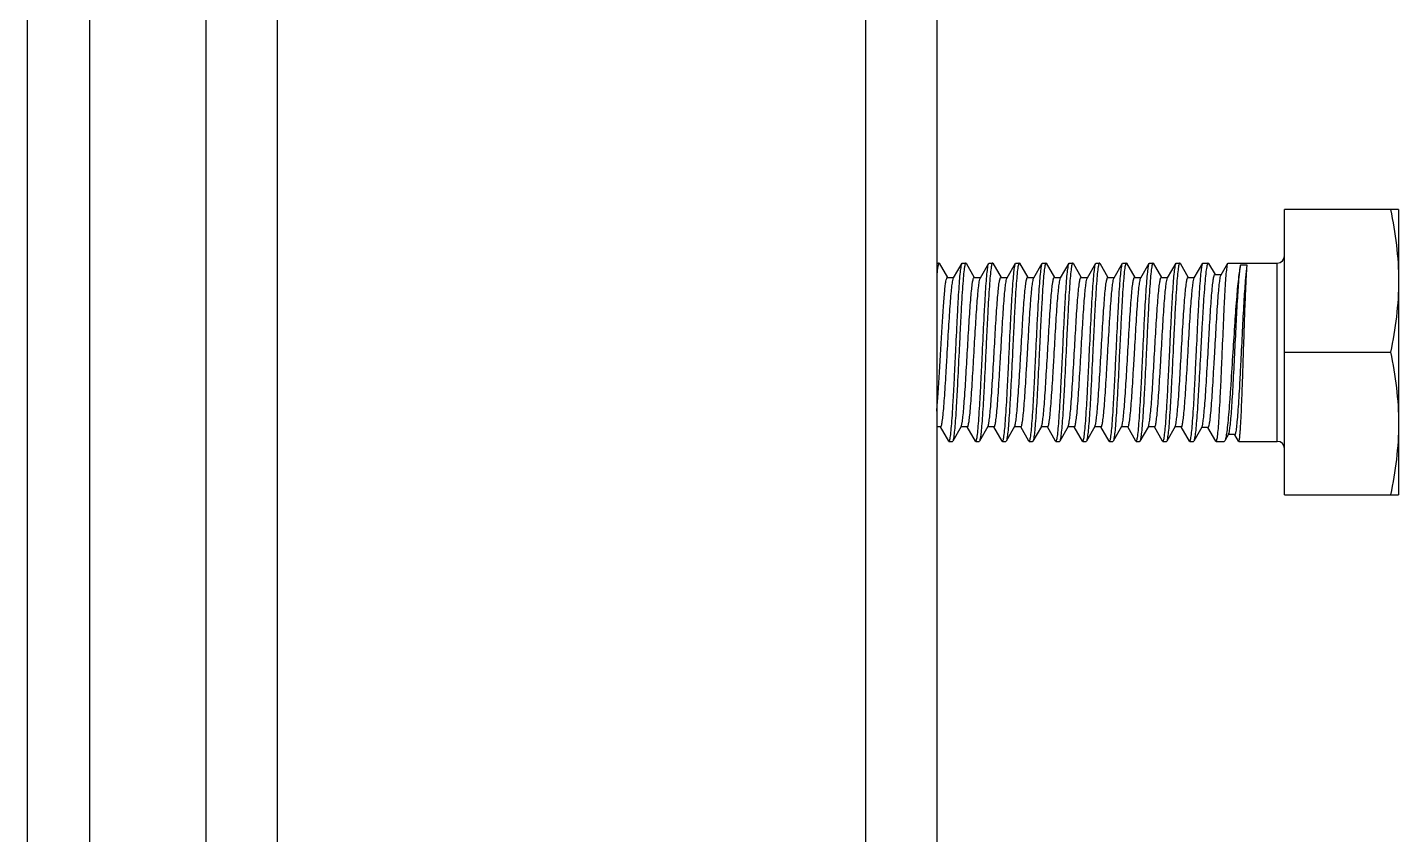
# Model space of a CAD drawing. Header units: inches. Extents: x -1293886 to -986005, y -15154 to 203628.
# Drawn here: x -1241592.3 to -1241330.3, y 87428.9 to 87583.1 of the extents above; entities that cross this region are included whole.
import ezdxf

# ---------------------------------------------------------------- set-up
doc = ezdxf.new("R2010")
doc.units = ezdxf.units.IN
doc.header["$LTSCALE"] = 100
doc.header["$MEASUREMENT"] = 0
doc.layers.add('W_DIM', color=4, linetype='Continuous')

# ---------------------------------------------------------------- blocks, each defined once
blk = doc.blocks.new('1111')
at = {"layer": 'W_DIM', "color": 7}
for p, q in [((-2281077.99, 1711095.34), (-2281077.99, 1712238.08)), ((-2281066.07, 1711244.55), (-2281066.07, 1712187.7)), ((-2281043.92, 1712124), (-2281043.92, 1710992.58)), ((-2281030.28, 1712124), (-2281030.28, 1710992.58)), ((-2280917.82, 1712124), (-2280917.82, 1710992.58)), ((-2280904.19, 1712124), (-2280904.19, 1710992.58)), ((-2280815.92, 1712049.03), (-2280837.73, 1712049.03)), ((-2280837.73, 1711994.5), (-2280837.73, 1712049.03)), ((-2280815.92, 1712049.03), (-2280815.92, 1711994.5)), ((-2280904.19, 1712038.81), (-2280903.76, 1712038.81)), ((-2280903.7, 1712038.75), (-2280903.76, 1712038.81)), ((-2280903.7, 1712038.75), (-2280902.13, 1712036.05)), ((-2280900.97, 1712035.98), (-2280899.36, 1712038.75)), ((-2280899.36, 1712038.75), (-2280899.29, 1712038.81)), ((-2280899.29, 1712038.81), (-2280898.65, 1712038.81)), ((-2280898.58, 1712038.75), (-2280898.65, 1712038.81)), ((-2280898.58, 1712038.75), (-2280897.02, 1712036.05)), ((-2280895.86, 1712035.98), (-2280894.25, 1712038.75)), ((-2280894.25, 1712038.75), (-2280894.18, 1712038.81)), ((-2280894.18, 1712038.81), (-2280893.54, 1712038.81)), ((-2280893.47, 1712038.75), (-2280893.54, 1712038.81)), ((-2280893.47, 1712038.75), (-2280891.91, 1712036.05)), ((-2280890.75, 1712035.98), (-2280889.13, 1712038.75)), ((-2280889.13, 1712038.75), (-2280889.07, 1712038.81)), ((-2280889.07, 1712038.81), (-2280888.43, 1712038.81)), ((-2280888.36, 1712038.75), (-2280888.43, 1712038.81)), ((-2280888.36, 1712038.75), (-2280886.79, 1712036.05)), ((-2280885.64, 1712035.98), (-2280884.02, 1712038.75)), ((-2280884.02, 1712038.75), (-2280883.96, 1712038.81)), ((-2280883.96, 1712038.81), (-2280883.32, 1712038.81)), ((-2280883.25, 1712038.75), (-2280883.32, 1712038.81)), ((-2280883.25, 1712038.75), (-2280881.68, 1712036.05)), ((-2280880.52, 1712035.98), (-2280878.91, 1712038.75)), ((-2280878.91, 1712038.75), (-2280878.84, 1712038.81)), ((-2280878.84, 1712038.81), (-2280878.2, 1712038.81)), ((-2280878.14, 1712038.75), (-2280876.57, 1712036.05)), ((-2280875.41, 1712035.98), (-2280873.8, 1712038.75)), ((-2280873.8, 1712038.75), (-2280873.73, 1712038.81)), ((-2280873.73, 1712038.81), (-2280873.09, 1712038.81)), ((-2280873.02, 1712038.75), (-2280873.09, 1712038.81)), ((-2280873.02, 1712038.75), (-2280871.46, 1712036.05)), ((-2280870.3, 1712035.98), (-2280868.69, 1712038.75)), ((-2280868.69, 1712038.75), (-2280868.62, 1712038.81)), ((-2280868.62, 1712038.81), (-2280867.98, 1712038.81)), ((-2280867.91, 1712038.75), (-2280867.98, 1712038.81)), ((-2280867.91, 1712038.75), (-2280866.35, 1712036.05)), ((-2280865.19, 1712035.98), (-2280863.58, 1712038.75)), ((-2280863.58, 1712038.75), (-2280863.51, 1712038.81)), ((-2280863.51, 1712038.81), (-2280862.87, 1712038.81)), ((-2280862.8, 1712038.75), (-2280862.87, 1712038.81)), ((-2280862.8, 1712038.75), (-2280861.23, 1712036.05)), ((-2280860.08, 1712035.98), (-2280858.46, 1712038.75)), ((-2280858.46, 1712038.75), (-2280858.4, 1712038.81)), ((-2280858.4, 1712038.81), (-2280857.76, 1712038.81)), ((-2280857.69, 1712038.75), (-2280856.12, 1712036.05)), ((-2280854.96, 1712035.98), (-2280853.35, 1712038.75)), ((-2280853.35, 1712038.75), (-2280853.28, 1712038.81)), ((-2280853.28, 1712038.81), (-2280852.32, 1712038.81)), ((-2280852.23, 1712038.73), (-2280852.32, 1712038.81)), ((-2280852.23, 1712038.73), (-2280851, 1712036.62)), ((-2280849.84, 1712036.55), (-2280848.55, 1712038.76)), ((-2280848.55, 1712038.76), (-2280848.5, 1712038.81)), ((-2280848.5, 1712038.81), (-2280839.1, 1712038.81)), ((-2280844.84, 1712038.42), (-2280846.11, 1712038.42)), ((-2280839.1, 1712004.73), (-2280839.1, 1712038.81)), ((-2280902.17, 1712036.05), (-2280900.93, 1712036.05)), ((-2280897.06, 1712036.05), (-2280895.82, 1712036.05)), ((-2280891.95, 1712036.05), (-2280890.71, 1712036.05)), ((-2280886.83, 1712036.05), (-2280885.6, 1712036.05)), ((-2280881.72, 1712036.05), (-2280880.48, 1712036.05)), ((-2280876.61, 1712036.05), (-2280875.37, 1712036.05)), ((-2280871.5, 1712036.05), (-2280870.26, 1712036.05)), ((-2280866.39, 1712036.05), (-2280865.15, 1712036.05)), ((-2280861.27, 1712036.05), (-2280860.04, 1712036.05)), ((-2280856.16, 1712036.05), (-2280854.92, 1712036.05)), ((-2280851.04, 1712036.62), (-2280849.8, 1712036.62)), ((-2280837.73, 1712021.77), (-2280817.46, 1712021.77)), ((-2280903.45, 1712007.49), (-2280904.19, 1712007.49)), ((-2280901.91, 1712004.78), (-2280903.49, 1712007.49)), ((-2280899.53, 1712007.56), (-2280901.14, 1712004.78)), ((-2280898.34, 1712007.49), (-2280899.57, 1712007.49)), ((-2280899.53, 1712007.56), (-2280899.49, 1712007.65)), ((-2280896.8, 1712004.78), (-2280898.38, 1712007.49)), ((-2280894.42, 1712007.56), (-2280896.03, 1712004.78)), ((-2280893.22, 1712007.49), (-2280894.46, 1712007.49)), ((-2280894.42, 1712007.56), (-2280894.38, 1712007.64)), ((-2280891.69, 1712004.78), (-2280893.26, 1712007.49)), ((-2280889.31, 1712007.56), (-2280890.92, 1712004.78)), ((-2280888.11, 1712007.49), (-2280889.35, 1712007.49)), ((-2280889.31, 1712007.56), (-2280889.27, 1712007.64)), ((-2280886.58, 1712004.78), (-2280888.15, 1712007.49)), ((-2280884.2, 1712007.56), (-2280885.8, 1712004.78)), ((-2280883, 1712007.49), (-2280884.24, 1712007.49)), ((-2280884.2, 1712007.56), (-2280884.16, 1712007.64)), ((-2280881.47, 1712004.78), (-2280883.04, 1712007.49)), ((-2280879.09, 1712007.56), (-2280880.69, 1712004.78)), ((-2280877.89, 1712007.49), (-2280879.13, 1712007.49)), ((-2280879.09, 1712007.56), (-2280879.05, 1712007.63)), ((-2280876.35, 1712004.78), (-2280877.93, 1712007.49)), ((-2280873.97, 1712007.56), (-2280875.58, 1712004.78)), ((-2280872.78, 1712007.49), (-2280874.01, 1712007.49)), ((-2280873.97, 1712007.56), (-2280873.94, 1712007.63)), ((-2280871.24, 1712004.78), (-2280872.82, 1712007.49)), ((-2280868.86, 1712007.56), (-2280870.47, 1712004.78)), ((-2280867.66, 1712007.49), (-2280868.9, 1712007.49)), ((-2280868.86, 1712007.56), (-2280868.83, 1712007.63)), ((-2280866.13, 1712004.78), (-2280867.7, 1712007.49)), ((-2280863.75, 1712007.56), (-2280865.36, 1712004.78)), ((-2280862.55, 1712007.49), (-2280863.79, 1712007.49)), ((-2280863.75, 1712007.56), (-2280863.72, 1712007.62)), ((-2280861.02, 1712004.78), (-2280862.59, 1712007.49)), ((-2280858.64, 1712007.56), (-2280860.24, 1712004.78)), ((-2280857.44, 1712007.49), (-2280858.68, 1712007.49)), ((-2280858.64, 1712007.56), (-2280858.61, 1712007.62)), ((-2280855.91, 1712004.78), (-2280857.48, 1712007.49)), ((-2280853.52, 1712007.46), (-2280855.07, 1712004.79)), ((-2280852.32, 1712007.39), (-2280853.56, 1712007.39)), ((-2280850.84, 1712004.78), (-2280852.36, 1712007.39)), ((-2280848.4, 1712006.08), (-2280849.13, 1712004.82)), ((-2280847.2, 1712006.02), (-2280848.44, 1712006.02)), ((-2280846.5, 1712004.76), (-2280847.22, 1712006)), ((-2280901.91, 1712004.78), (-2280901.85, 1712004.73)), ((-2280901.85, 1712004.73), (-2280901.21, 1712004.73)), ((-2280901.14, 1712004.78), (-2280901.21, 1712004.73)), ((-2280896.8, 1712004.78), (-2280896.74, 1712004.73)), ((-2280896.74, 1712004.73), (-2280896.1, 1712004.73)), ((-2280896.03, 1712004.78), (-2280896.1, 1712004.73)), ((-2280891.69, 1712004.78), (-2280891.62, 1712004.73)), ((-2280891.62, 1712004.73), (-2280890.98, 1712004.73)), ((-2280890.92, 1712004.78), (-2280890.98, 1712004.73)), ((-2280886.58, 1712004.78), (-2280886.51, 1712004.73)), ((-2280886.51, 1712004.73), (-2280885.87, 1712004.73)), ((-2280885.8, 1712004.78), (-2280885.87, 1712004.73)), ((-2280881.47, 1712004.78), (-2280881.4, 1712004.73)), ((-2280881.4, 1712004.73), (-2280880.76, 1712004.73)), ((-2280880.69, 1712004.78), (-2280880.76, 1712004.73)), ((-2280876.35, 1712004.78), (-2280876.29, 1712004.73)), ((-2280876.29, 1712004.73), (-2280875.65, 1712004.73)), ((-2280875.58, 1712004.78), (-2280875.65, 1712004.73)), ((-2280871.24, 1712004.78), (-2280871.18, 1712004.73)), ((-2280871.18, 1712004.73), (-2280870.54, 1712004.73)), ((-2280870.47, 1712004.78), (-2280870.54, 1712004.73)), ((-2280866.13, 1712004.78), (-2280866.06, 1712004.73)), ((-2280866.06, 1712004.73), (-2280865.42, 1712004.73)), ((-2280865.36, 1712004.78), (-2280865.42, 1712004.73)), ((-2280861.02, 1712004.78), (-2280860.95, 1712004.73)), ((-2280860.95, 1712004.73), (-2280860.31, 1712004.73)), ((-2280860.24, 1712004.78), (-2280860.31, 1712004.73)), ((-2280855.91, 1712004.78), (-2280855.84, 1712004.73)), ((-2280855.84, 1712004.73), (-2280855.14, 1712004.73)), ((-2280855.07, 1712004.79), (-2280855.14, 1712004.73)), ((-2280850.84, 1712004.78), (-2280850.78, 1712004.73)), ((-2280850.78, 1712004.73), (-2280849.24, 1712004.73)), ((-2280849.13, 1712004.82), (-2280849.24, 1712004.73)), ((-2280846.5, 1712004.76), (-2280846.47, 1712004.73)), ((-2280846.47, 1712004.73), (-2280839.1, 1712004.73)), ((-2280837.73, 1711994.5), (-2280815.92, 1711994.5))]:
    blk.add_line(p, q, dxfattribs=at)
for centre, start, end in [((-2280839.1, 1712040.17), 270, 0), ((-2280839.1, 1712003.36), 0, 90)]:
    blk.add_arc(centre, 1.36, start, end, dxfattribs=at)
for points in [[(-2280817.46, 1712049.03), (-2280816.52, 1712044.56), (-2280815.92, 1712039.97), (-2280815.92, 1712035.4)], [(-2280815.92, 1712035.4), (-2280815.92, 1712030.83), (-2280816.52, 1712026.24), (-2280817.46, 1712021.77)], [(-2280817.46, 1712021.77), (-2280816.52, 1712017.29), (-2280815.92, 1712012.71), (-2280815.92, 1712008.13)], [(-2280815.92, 1712008.13), (-2280815.92, 1712003.56), (-2280816.52, 1711998.98), (-2280817.46, 1711994.5)]]:
    blk.add_open_spline(points, degree=3, dxfattribs=at)
for points, knots in [([(-2280903.76, 1712038.81), (-2280903.82, 1712038.81), (-2280903.91, 1712038.54), (-2280904, 1712038.16), (-2280904.1, 1712037.41), (-2280904.16, 1712036.85), (-2280904.19, 1712036.52)], [0, 0, 0, 0, 0.077049, 0.268055, 0.577055, 1, 1, 1, 1]), ([(-2280900.57, 1712021.77), (-2280900.47, 1712023.83), (-2280900.33, 1712026.84), (-2280900.12, 1712030.69), (-2280899.98, 1712033.18), (-2280899.83, 1712035.27), (-2280899.7, 1712036.91), (-2280899.54, 1712038), (-2280899.45, 1712038.58), (-2280899.36, 1712038.75)], [0, 0, 0, 0, 0.364023, 0.530311, 0.678342, 0.803036, 0.90014, 0.966414, 1, 1, 1, 1]), ([(-2280898.65, 1712038.81), (-2280898.69, 1712038.81), (-2280898.76, 1712038.67), (-2280898.82, 1712038.44), (-2280898.9, 1712038.02), (-2280899.02, 1712037.18), (-2280899.15, 1712035.75), (-2280899.31, 1712033.66), (-2280899.46, 1712031.11), (-2280899.62, 1712028.2), (-2280899.77, 1712025.05), (-2280899.88, 1712022.87), (-2280899.93, 1712021.77)], [0, 0, 0, 0, 0.006679, 0.021742, 0.04591, 0.079126, 0.171519, 0.295578, 0.446611, 0.618856, 0.8057, 1, 1, 1, 1]), ([(-2280895.46, 1712021.77), (-2280895.36, 1712023.83), (-2280895.22, 1712026.84), (-2280895.01, 1712030.69), (-2280894.87, 1712033.18), (-2280894.72, 1712035.27), (-2280894.58, 1712036.91), (-2280894.43, 1712038), (-2280894.34, 1712038.58), (-2280894.25, 1712038.75)], [0, 0, 0, 0, 0.364021, 0.530313, 0.678345, 0.803036, 0.900138, 0.966413, 1, 1, 1, 1]), ([(-2280893.54, 1712038.81), (-2280893.58, 1712038.81), (-2280893.65, 1712038.67), (-2280893.71, 1712038.44), (-2280893.79, 1712038.02), (-2280893.9, 1712037.18), (-2280894.04, 1712035.75), (-2280894.19, 1712033.66), (-2280894.35, 1712031.11), (-2280894.5, 1712028.21), (-2280894.66, 1712025.05), (-2280894.76, 1712022.87), (-2280894.82, 1712021.77)], [0, 0, 0, 0, 0.006669, 0.021718, 0.045876, 0.079084, 0.171468, 0.295521, 0.446556, 0.618814, 0.805682, 1, 1, 1, 1]), ([(-2280890.35, 1712021.77), (-2280890.25, 1712023.83), (-2280890.1, 1712026.84), (-2280889.9, 1712030.69), (-2280889.75, 1712033.18), (-2280889.6, 1712035.27), (-2280889.47, 1712036.91), (-2280889.31, 1712038), (-2280889.23, 1712038.58), (-2280889.13, 1712038.75)], [0, 0, 0, 0, 0.364026, 0.530319, 0.678348, 0.803035, 0.900137, 0.966414, 1, 1, 1, 1]), ([(-2280888.43, 1712038.81), (-2280888.47, 1712038.81), (-2280888.54, 1712038.67), (-2280888.6, 1712038.44), (-2280888.68, 1712038.02), (-2280888.79, 1712037.18), (-2280888.93, 1712035.75), (-2280889.08, 1712033.66), (-2280889.24, 1712031.11), (-2280889.39, 1712028.2), (-2280889.55, 1712025.05), (-2280889.65, 1712022.87), (-2280889.71, 1712021.77)], [0, 0, 0, 0, 0.00669, 0.021765, 0.045943, 0.079167, 0.171572, 0.295635, 0.446661, 0.618889, 0.805716, 1, 1, 1, 1]), ([(-2280885.23, 1712021.77), (-2280885.14, 1712023.83), (-2280884.99, 1712026.84), (-2280884.79, 1712030.69), (-2280884.64, 1712033.18), (-2280884.49, 1712035.27), (-2280884.36, 1712036.91), (-2280884.2, 1712038), (-2280884.12, 1712038.58), (-2280884.02, 1712038.75)], [0, 0, 0, 0, 0.364024, 0.530311, 0.678342, 0.803035, 0.900139, 0.966414, 1, 1, 1, 1]), ([(-2280883.32, 1712038.81), (-2280883.35, 1712038.81), (-2280883.43, 1712038.67), (-2280883.49, 1712038.44), (-2280883.57, 1712038.02), (-2280883.68, 1712037.18), (-2280883.82, 1712035.75), (-2280883.97, 1712033.66), (-2280884.12, 1712031.11), (-2280884.28, 1712028.2), (-2280884.44, 1712025.05), (-2280884.54, 1712022.87), (-2280884.59, 1712021.77)], [0, 0, 0, 0, 0.006677, 0.021735, 0.045901, 0.079116, 0.171512, 0.295573, 0.4466, 0.618843, 0.805694, 1, 1, 1, 1]), ([(-2280880.12, 1712021.77), (-2280880.02, 1712023.83), (-2280879.88, 1712026.84), (-2280879.68, 1712030.69), (-2280879.53, 1712033.18), (-2280879.38, 1712035.27), (-2280879.25, 1712036.91), (-2280879.09, 1712038), (-2280879.01, 1712038.58), (-2280878.91, 1712038.75)], [0, 0, 0, 0, 0.364026, 0.530313, 0.678337, 0.803029, 0.900137, 0.966414, 1, 1, 1, 1]), ([(-2280878.2, 1712038.81), (-2280878.24, 1712038.81), (-2280878.32, 1712038.67), (-2280878.38, 1712038.44), (-2280878.46, 1712038.02), (-2280878.57, 1712037.18), (-2280878.71, 1712035.75), (-2280878.86, 1712033.66), (-2280879.01, 1712031.11), (-2280879.17, 1712028.2), (-2280879.33, 1712025.05), (-2280879.43, 1712022.87), (-2280879.48, 1712021.77)], [0, 0, 0, 0, 0.006697, 0.021777, 0.045962, 0.079191, 0.171605, 0.29567, 0.44669, 0.618909, 0.805726, 1, 1, 1, 1]), ([(-2280878.14, 1712038.75), (-2280878.15, 1712038.76), (-2280878.16, 1712038.79), (-2280878.19, 1712038.81), (-2280878.2, 1712038.81)], [0, 0, 0, 0, 0.600612, 1, 1, 1, 1]), ([(-2280875.01, 1712021.77), (-2280874.91, 1712023.83), (-2280874.77, 1712026.84), (-2280874.56, 1712030.69), (-2280874.42, 1712033.18), (-2280874.27, 1712035.27), (-2280874.14, 1712036.91), (-2280873.98, 1712038), (-2280873.89, 1712038.58), (-2280873.8, 1712038.75)], [0, 0, 0, 0, 0.364026, 0.530312, 0.67834, 0.803034, 0.90014, 0.966415, 1, 1, 1, 1]), ([(-2280873.09, 1712038.81), (-2280873.13, 1712038.81), (-2280873.21, 1712038.67), (-2280873.26, 1712038.44), (-2280873.35, 1712038.02), (-2280873.46, 1712037.18), (-2280873.59, 1712035.75), (-2280873.75, 1712033.66), (-2280873.9, 1712031.11), (-2280874.06, 1712028.2), (-2280874.21, 1712025.05), (-2280874.32, 1712022.87), (-2280874.37, 1712021.77)], [0, 0, 0, 0, 0.006686, 0.021757, 0.045931, 0.079152, 0.171553, 0.295615, 0.446644, 0.618879, 0.805711, 1, 1, 1, 1]), ([(-2280869.9, 1712021.77), (-2280869.8, 1712023.83), (-2280869.66, 1712026.84), (-2280869.45, 1712030.69), (-2280869.31, 1712033.18), (-2280869.16, 1712035.27), (-2280869.02, 1712036.91), (-2280868.87, 1712038), (-2280868.78, 1712038.58), (-2280868.69, 1712038.75)], [0, 0, 0, 0, 0.364021, 0.530311, 0.678343, 0.803036, 0.90014, 0.966414, 1, 1, 1, 1]), ([(-2280867.98, 1712038.81), (-2280868.02, 1712038.81), (-2280868.09, 1712038.67), (-2280868.15, 1712038.44), (-2280868.23, 1712038.02), (-2280868.35, 1712037.18), (-2280868.48, 1712035.75), (-2280868.63, 1712033.66), (-2280868.79, 1712031.11), (-2280868.94, 1712028.2), (-2280869.1, 1712025.05), (-2280869.2, 1712022.87), (-2280869.26, 1712021.77)], [0, 0, 0, 0, 0.006676, 0.021736, 0.045901, 0.079115, 0.171505, 0.295563, 0.446596, 0.618846, 0.805696, 1, 1, 1, 1]), ([(-2280864.79, 1712021.77), (-2280864.69, 1712023.83), (-2280864.54, 1712026.84), (-2280864.34, 1712030.69), (-2280864.19, 1712033.18), (-2280864.04, 1712035.27), (-2280863.91, 1712036.91), (-2280863.75, 1712038), (-2280863.67, 1712038.58), (-2280863.58, 1712038.75)], [0, 0, 0, 0, 0.364021, 0.530314, 0.678346, 0.803036, 0.900137, 0.966413, 1, 1, 1, 1]), ([(-2280862.87, 1712038.81), (-2280862.91, 1712038.81), (-2280862.98, 1712038.67), (-2280863.04, 1712038.44), (-2280863.12, 1712038.02), (-2280863.23, 1712037.18), (-2280863.37, 1712035.75), (-2280863.52, 1712033.66), (-2280863.68, 1712031.11), (-2280863.83, 1712028.21), (-2280863.99, 1712025.05), (-2280864.09, 1712022.87), (-2280864.15, 1712021.77)], [0, 0, 0, 0, 0.006669, 0.021718, 0.045876, 0.079084, 0.171468, 0.295522, 0.446557, 0.618815, 0.805682, 1, 1, 1, 1]), ([(-2280859.67, 1712021.77), (-2280859.58, 1712023.83), (-2280859.43, 1712026.84), (-2280859.23, 1712030.69), (-2280859.08, 1712033.18), (-2280858.93, 1712035.27), (-2280858.8, 1712036.91), (-2280858.64, 1712038), (-2280858.56, 1712038.58), (-2280858.46, 1712038.75)], [0, 0, 0, 0, 0.364026, 0.530319, 0.678348, 0.803035, 0.900137, 0.966414, 1, 1, 1, 1]), ([(-2280857.76, 1712038.81), (-2280857.79, 1712038.81), (-2280857.87, 1712038.67), (-2280857.93, 1712038.44), (-2280858.01, 1712038.02), (-2280858.12, 1712037.18), (-2280858.26, 1712035.75), (-2280858.41, 1712033.66), (-2280858.57, 1712031.11), (-2280858.72, 1712028.2), (-2280858.88, 1712025.05), (-2280858.98, 1712022.87), (-2280859.03, 1712021.77)], [0, 0, 0, 0, 0.006688, 0.021753, 0.045929, 0.079148, 0.171548, 0.29561, 0.446639, 0.618873, 0.805706, 1, 1, 1, 1]), ([(-2280857.69, 1712038.75), (-2280857.7, 1712038.76), (-2280857.71, 1712038.79), (-2280857.74, 1712038.81), (-2280857.76, 1712038.81)], [0, 0, 0, 0, 0.600476, 1, 1, 1, 1]), ([(-2280854.56, 1712021.77), (-2280854.46, 1712023.83), (-2280854.32, 1712026.84), (-2280854.12, 1712030.69), (-2280853.97, 1712033.18), (-2280853.82, 1712035.27), (-2280853.69, 1712036.91), (-2280853.53, 1712038), (-2280853.45, 1712038.58), (-2280853.35, 1712038.75)], [0, 0, 0, 0, 0.364024, 0.530312, 0.678343, 0.803036, 0.90014, 0.966414, 1, 1, 1, 1]), ([(-2280852.32, 1712038.81), (-2280852.36, 1712038.81), (-2280852.45, 1712038.68), (-2280852.51, 1712038.44), (-2280852.61, 1712038.02), (-2280852.74, 1712037.18), (-2280852.89, 1712035.75), (-2280853.06, 1712033.66), (-2280853.24, 1712031.11), (-2280853.41, 1712028.2), (-2280853.59, 1712025.05), (-2280853.7, 1712022.87), (-2280853.76, 1712021.77)], [0, 0, 0, 0, 0.007187, 0.022465, 0.046744, 0.080015, 0.172417, 0.296393, 0.447275, 0.619318, 0.805937, 1, 1, 1, 1]), ([(-2280849.61, 1712021.77), (-2280849.52, 1712023.85), (-2280849.4, 1712026.88), (-2280849.22, 1712030.75), (-2280849.09, 1712033.25), (-2280848.95, 1712035.35), (-2280848.84, 1712036.98), (-2280848.7, 1712038.05), (-2280848.64, 1712038.61), (-2280848.55, 1712038.76)], [0, 0, 0, 0, 0.366748, 0.534004, 0.682559, 0.80722, 0.903651, 0.968552, 1, 1, 1, 1]), ([(-2280848.4, 1712006.08), (-2280848.31, 1712006.23), (-2280848.23, 1712006.76), (-2280848.08, 1712007.76), (-2280847.95, 1712009.23), (-2280847.8, 1712011.11), (-2280847.66, 1712013.34), (-2280847.46, 1712016.8), (-2280847.23, 1712021.4), (-2280846.96, 1712026.87), (-2280846.71, 1712031.78), (-2280846.44, 1712035.56), (-2280846.26, 1712037.65), (-2280846.11, 1712038.42)], [0, 0, 0, 0, 0.016498, 0.048153, 0.094091, 0.152829, 0.222461, 0.300749, 0.473185, 0.64885, 0.806645, 0.928205, 1, 1, 1, 1]), ([(-2280846.11, 1712038.42), (-2280846.2, 1712038.14), (-2280846.34, 1712037.42), (-2280846.61, 1712035.43), (-2280846.91, 1712032.05), (-2280847.26, 1712027.22), (-2280847.48, 1712023.66), (-2280847.6, 1712021.77)], [0, 0, 0, 0, 0.052104, 0.130854, 0.359409, 0.660459, 1, 1, 1, 1]), ([(-2280847.2, 1712006.02), (-2280847.16, 1712006.02), (-2280847.09, 1712006.13), (-2280847.03, 1712006.33), (-2280846.96, 1712006.68), (-2280846.85, 1712007.4), (-2280846.72, 1712008.61), (-2280846.58, 1712010.38), (-2280846.43, 1712012.56), (-2280846.28, 1712015.06), (-2280846.14, 1712017.8), (-2280845.94, 1712021.66), (-2280845.71, 1712026.37), (-2280845.45, 1712031.49), (-2280845.17, 1712035.44), (-2280844.99, 1712037.62), (-2280844.84, 1712038.42)], [0, 0, 0, 0, 0.003181, 0.009997, 0.020842, 0.035708, 0.077022, 0.132568, 0.200428, 0.278278, 0.363482, 0.453195, 0.634322, 0.798504, 0.925407, 1, 1, 1, 1]), ([(-2280845.56, 1712021.77), (-2280845.49, 1712023.66), (-2280845.38, 1712027.22), (-2280845.21, 1712032.05), (-2280845.04, 1712035.71), (-2280844.93, 1712037.7), (-2280844.84, 1712038.42)], [0, 0, 0, 0, 0.340216, 0.641739, 0.870295, 1, 1, 1, 1]), ([(-2280904.19, 1712010.48), (-2280904.09, 1712011.54), (-2280903.91, 1712013.94), (-2280903.67, 1712017.8), (-2280903.43, 1712022.03), (-2280903.19, 1712026.24), (-2280902.98, 1712029.55), (-2280902.81, 1712031.88), (-2280902.69, 1712033.3), (-2280902.57, 1712034.41), (-2280902.45, 1712035.29), (-2280902.34, 1712035.73), (-2280902.24, 1712036.05), (-2280902.17, 1712036.05)], [0, 0, 0, 0, 0.125273, 0.280526, 0.451, 0.620464, 0.772784, 0.837888, 0.893492, 0.938284, 0.971239, 0.991709, 1, 1, 1, 1]), ([(-2280903.45, 1712007.49), (-2280903.41, 1712007.49), (-2280903.34, 1712007.59), (-2280903.24, 1712007.92), (-2280903.1, 1712008.67), (-2280902.96, 1712009.89), (-2280902.81, 1712011.55), (-2280902.66, 1712013.57), (-2280902.51, 1712015.89), (-2280902.36, 1712018.42), (-2280902.16, 1712021.95), (-2280901.96, 1712025.46), (-2280901.75, 1712028.8), (-2280901.6, 1712030.98), (-2280901.45, 1712032.84), (-2280901.31, 1712034.3), (-2280901.16, 1712035.29), (-2280901.06, 1712035.82), (-2280900.97, 1712035.98)], [0, 0, 0, 0, 0.003516, 0.010771, 0.037949, 0.081609, 0.140308, 0.211978, 0.294061, 0.383613, 0.477416, 0.664254, 0.750571, 0.827952, 0.893624, 0.945254, 0.981055, 1, 1, 1, 1]), ([(-2280899.49, 1712007.65), (-2280899.41, 1712007.85), (-2280899.31, 1712008.44), (-2280899.16, 1712009.54), (-2280899.02, 1712011.07), (-2280898.81, 1712013.79), (-2280898.56, 1712017.76), (-2280898.33, 1712021.96), (-2280898.13, 1712025.42), (-2280897.98, 1712027.89), (-2280897.83, 1712030.15), (-2280897.68, 1712032.11), (-2280897.53, 1712033.72), (-2280897.4, 1712034.9), (-2280897.26, 1712035.63), (-2280897.16, 1712035.95), (-2280897.09, 1712036.05), (-2280897.06, 1712036.05)], [0, 0, 0, 0, 0.023139, 0.062463, 0.116774, 0.184236, 0.348936, 0.533941, 0.62611, 0.713772, 0.793885, 0.863675, 0.920735, 0.963127, 0.989505, 0.996557, 1, 1, 1, 1]), ([(-2280898.34, 1712007.49), (-2280898.3, 1712007.49), (-2280898.23, 1712007.59), (-2280898.13, 1712007.92), (-2280897.99, 1712008.67), (-2280897.85, 1712009.89), (-2280897.7, 1712011.55), (-2280897.55, 1712013.57), (-2280897.4, 1712015.89), (-2280897.25, 1712018.42), (-2280897.05, 1712021.95), (-2280896.85, 1712025.46), (-2280896.64, 1712028.8), (-2280896.49, 1712030.98), (-2280896.34, 1712032.84), (-2280896.2, 1712034.3), (-2280896.05, 1712035.29), (-2280895.95, 1712035.82), (-2280895.86, 1712035.98)], [0, 0, 0, 0, 0.003516, 0.010771, 0.037949, 0.081609, 0.140308, 0.211978, 0.294061, 0.383613, 0.477416, 0.664254, 0.750571, 0.827952, 0.893624, 0.945254, 0.981055, 1, 1, 1, 1]), ([(-2280894.38, 1712007.64), (-2280894.3, 1712007.85), (-2280894.2, 1712008.44), (-2280894.05, 1712009.53), (-2280893.91, 1712011.06), (-2280893.7, 1712013.78), (-2280893.45, 1712017.74), (-2280893.21, 1712021.94), (-2280893.01, 1712025.41), (-2280892.87, 1712027.88), (-2280892.72, 1712030.14), (-2280892.57, 1712032.11), (-2280892.42, 1712033.72), (-2280892.29, 1712034.9), (-2280892.15, 1712035.63), (-2280892.05, 1712035.95), (-2280891.98, 1712036.05), (-2280891.95, 1712036.05)], [0, 0, 0, 0, 0.023, 0.06221, 0.116433, 0.183837, 0.348506, 0.533571, 0.625793, 0.713517, 0.793694, 0.863545, 0.920659, 0.963092, 0.989496, 0.996554, 1, 1, 1, 1]), ([(-2280893.22, 1712007.49), (-2280893.19, 1712007.49), (-2280893.12, 1712007.59), (-2280893.01, 1712007.92), (-2280892.88, 1712008.67), (-2280892.74, 1712009.89), (-2280892.59, 1712011.55), (-2280892.44, 1712013.57), (-2280892.29, 1712015.89), (-2280892.14, 1712018.42), (-2280891.93, 1712021.95), (-2280891.74, 1712025.46), (-2280891.53, 1712028.8), (-2280891.38, 1712030.98), (-2280891.23, 1712032.84), (-2280891.09, 1712034.3), (-2280890.93, 1712035.29), (-2280890.84, 1712035.82), (-2280890.75, 1712035.98)], [0, 0, 0, 0, 0.003516, 0.010771, 0.037949, 0.081609, 0.140308, 0.211978, 0.294061, 0.383613, 0.477416, 0.664254, 0.750571, 0.827952, 0.893624, 0.945254, 0.981055, 1, 1, 1, 1]), ([(-2280889.27, 1712007.64), (-2280889.19, 1712007.84), (-2280889.09, 1712008.43), (-2280888.94, 1712009.52), (-2280888.8, 1712011.05), (-2280888.59, 1712013.76), (-2280888.34, 1712017.73), (-2280888.1, 1712021.93), (-2280887.9, 1712025.4), (-2280887.75, 1712027.88), (-2280887.61, 1712030.14), (-2280887.46, 1712032.11), (-2280887.31, 1712033.72), (-2280887.17, 1712034.9), (-2280887.04, 1712035.63), (-2280886.94, 1712035.95), (-2280886.87, 1712036.05), (-2280886.83, 1712036.05)], [0, 0, 0, 0, 0.022862, 0.061956, 0.116091, 0.183437, 0.348074, 0.5332, 0.625476, 0.713261, 0.793503, 0.863416, 0.920583, 0.963057, 0.989487, 0.996552, 1, 1, 1, 1]), ([(-2280888.11, 1712007.49), (-2280888.08, 1712007.49), (-2280888, 1712007.59), (-2280887.9, 1712007.92), (-2280887.77, 1712008.67), (-2280887.63, 1712009.89), (-2280887.48, 1712011.55), (-2280887.33, 1712013.57), (-2280887.18, 1712015.89), (-2280887.03, 1712018.42), (-2280886.82, 1712021.95), (-2280886.63, 1712025.46), (-2280886.42, 1712028.8), (-2280886.27, 1712030.98), (-2280886.12, 1712032.84), (-2280885.98, 1712034.3), (-2280885.82, 1712035.29), (-2280885.73, 1712035.82), (-2280885.64, 1712035.98)], [0, 0, 0, 0, 0.003516, 0.010771, 0.037949, 0.081609, 0.140308, 0.211978, 0.294061, 0.383613, 0.477416, 0.664254, 0.750571, 0.827952, 0.893624, 0.945254, 0.981055, 1, 1, 1, 1]), ([(-2280884.16, 1712007.64), (-2280884.08, 1712007.84), (-2280883.98, 1712008.42), (-2280883.83, 1712009.51), (-2280883.69, 1712011.03), (-2280883.48, 1712013.75), (-2280883.23, 1712017.71), (-2280882.99, 1712021.92), (-2280882.79, 1712025.39), (-2280882.64, 1712027.87), (-2280882.49, 1712030.13), (-2280882.35, 1712032.1), (-2280882.2, 1712033.71), (-2280882.06, 1712034.9), (-2280881.93, 1712035.63), (-2280881.83, 1712035.95), (-2280881.75, 1712036.05), (-2280881.72, 1712036.05)], [0, 0, 0, 0, 0.022723, 0.061701, 0.115749, 0.183037, 0.347642, 0.532829, 0.625158, 0.713005, 0.793312, 0.863286, 0.920506, 0.963022, 0.989478, 0.99655, 1, 1, 1, 1]), ([(-2280883, 1712007.49), (-2280882.97, 1712007.49), (-2280882.89, 1712007.59), (-2280882.79, 1712007.92), (-2280882.65, 1712008.67), (-2280882.52, 1712009.89), (-2280882.37, 1712011.55), (-2280882.22, 1712013.57), (-2280882.06, 1712015.89), (-2280881.91, 1712018.42), (-2280881.71, 1712021.95), (-2280881.51, 1712025.46), (-2280881.31, 1712028.8), (-2280881.16, 1712030.98), (-2280881, 1712032.84), (-2280880.86, 1712034.3), (-2280880.71, 1712035.29), (-2280880.61, 1712035.82), (-2280880.52, 1712035.98)], [0, 0, 0, 0, 0.003516, 0.010771, 0.037949, 0.081609, 0.140308, 0.211978, 0.294061, 0.383613, 0.477416, 0.664254, 0.750571, 0.827952, 0.893624, 0.945254, 0.981055, 1, 1, 1, 1]), ([(-2280879.05, 1712007.63), (-2280878.97, 1712007.83), (-2280878.87, 1712008.42), (-2280878.72, 1712009.5), (-2280878.58, 1712011.02), (-2280878.36, 1712013.73), (-2280878.12, 1712017.7), (-2280877.88, 1712021.9), (-2280877.68, 1712025.38), (-2280877.53, 1712027.86), (-2280877.38, 1712030.13), (-2280877.24, 1712032.1), (-2280877.09, 1712033.71), (-2280876.95, 1712034.9), (-2280876.82, 1712035.63), (-2280876.72, 1712035.95), (-2280876.64, 1712036.05), (-2280876.61, 1712036.05)], [0, 0, 0, 0, 0.022584, 0.061447, 0.115407, 0.182636, 0.34721, 0.532457, 0.62484, 0.712749, 0.79312, 0.863155, 0.920429, 0.962986, 0.989469, 0.996548, 1, 1, 1, 1]), ([(-2280877.89, 1712007.49), (-2280877.85, 1712007.49), (-2280877.78, 1712007.59), (-2280877.68, 1712007.92), (-2280877.54, 1712008.67), (-2280877.4, 1712009.89), (-2280877.25, 1712011.55), (-2280877.1, 1712013.57), (-2280876.95, 1712015.89), (-2280876.8, 1712018.42), (-2280876.6, 1712021.95), (-2280876.4, 1712025.46), (-2280876.19, 1712028.8), (-2280876.04, 1712030.98), (-2280875.89, 1712032.84), (-2280875.75, 1712034.3), (-2280875.6, 1712035.29), (-2280875.5, 1712035.82), (-2280875.41, 1712035.98)], [0, 0, 0, 0, 0.003516, 0.010772, 0.037949, 0.081609, 0.140308, 0.211978, 0.294061, 0.383612, 0.477416, 0.664254, 0.750571, 0.827952, 0.893624, 0.945254, 0.981055, 1, 1, 1, 1]), ([(-2280873.94, 1712007.63), (-2280873.86, 1712007.83), (-2280873.76, 1712008.41), (-2280873.61, 1712009.49), (-2280873.47, 1712011.01), (-2280873.25, 1712013.72), (-2280873.01, 1712017.69), (-2280872.77, 1712021.89), (-2280872.57, 1712025.37), (-2280872.42, 1712027.85), (-2280872.27, 1712030.12), (-2280872.12, 1712032.09), (-2280871.98, 1712033.71), (-2280871.84, 1712034.9), (-2280871.7, 1712035.63), (-2280871.6, 1712035.95), (-2280871.53, 1712036.05), (-2280871.5, 1712036.05)], [0, 0, 0, 0, 0.022445, 0.061192, 0.115065, 0.182235, 0.346776, 0.532084, 0.624521, 0.712492, 0.792928, 0.863025, 0.920353, 0.962951, 0.98946, 0.996545, 1, 1, 1, 1]), ([(-2280872.78, 1712007.49), (-2280872.74, 1712007.49), (-2280872.67, 1712007.59), (-2280872.57, 1712007.92), (-2280872.43, 1712008.67), (-2280872.29, 1712009.89), (-2280872.14, 1712011.55), (-2280871.99, 1712013.57), (-2280871.84, 1712015.89), (-2280871.69, 1712018.42), (-2280871.49, 1712021.95), (-2280871.29, 1712025.46), (-2280871.08, 1712028.8), (-2280870.93, 1712030.98), (-2280870.78, 1712032.84), (-2280870.64, 1712034.3), (-2280870.49, 1712035.29), (-2280870.39, 1712035.82), (-2280870.3, 1712035.98)], [0, 0, 0, 0, 0.003516, 0.010772, 0.037949, 0.081609, 0.140308, 0.211978, 0.294061, 0.383612, 0.477416, 0.664253, 0.750571, 0.827952, 0.893624, 0.945254, 0.981055, 1, 1, 1, 1]), ([(-2280868.83, 1712007.63), (-2280868.75, 1712007.82), (-2280868.64, 1712008.4), (-2280868.5, 1712009.48), (-2280868.36, 1712011), (-2280868.14, 1712013.71), (-2280867.9, 1712017.67), (-2280867.66, 1712021.88), (-2280867.46, 1712025.36), (-2280867.31, 1712027.84), (-2280867.16, 1712030.11), (-2280867.01, 1712032.09), (-2280866.86, 1712033.71), (-2280866.73, 1712034.89), (-2280866.59, 1712035.63), (-2280866.49, 1712035.95), (-2280866.42, 1712036.05), (-2280866.39, 1712036.05)], [0, 0, 0, 0, 0.022306, 0.060937, 0.114721, 0.181834, 0.346342, 0.531711, 0.624202, 0.712235, 0.792736, 0.862894, 0.920276, 0.962916, 0.98945, 0.996543, 1, 1, 1, 1]), ([(-2280867.66, 1712007.49), (-2280867.63, 1712007.49), (-2280867.56, 1712007.59), (-2280867.45, 1712007.92), (-2280867.32, 1712008.67), (-2280867.18, 1712009.89), (-2280867.03, 1712011.55), (-2280866.88, 1712013.57), (-2280866.73, 1712015.89), (-2280866.58, 1712018.42), (-2280866.37, 1712021.95), (-2280866.18, 1712025.46), (-2280865.97, 1712028.8), (-2280865.82, 1712030.98), (-2280865.67, 1712032.84), (-2280865.53, 1712034.3), (-2280865.37, 1712035.29), (-2280865.28, 1712035.82), (-2280865.19, 1712035.98)], [0, 0, 0, 0, 0.003515, 0.010772, 0.037949, 0.081609, 0.140308, 0.211978, 0.294061, 0.383612, 0.477415, 0.664253, 0.750571, 0.827952, 0.893624, 0.945254, 0.981055, 1, 1, 1, 1]), ([(-2280863.72, 1712007.62), (-2280863.64, 1712007.82), (-2280863.53, 1712008.39), (-2280863.39, 1712009.47), (-2280863.24, 1712010.98), (-2280863.03, 1712013.69), (-2280862.79, 1712017.66), (-2280862.55, 1712021.87), (-2280862.35, 1712025.35), (-2280862.2, 1712027.83), (-2280862.05, 1712030.11), (-2280861.9, 1712032.08), (-2280861.75, 1712033.7), (-2280861.61, 1712034.89), (-2280861.48, 1712035.63), (-2280861.38, 1712035.95), (-2280861.31, 1712036.05), (-2280861.27, 1712036.05)], [0, 0, 0, 0, 0.022167, 0.060682, 0.114378, 0.181432, 0.345908, 0.531337, 0.623882, 0.711978, 0.792543, 0.862763, 0.920199, 0.962881, 0.989441, 0.996541, 1, 1, 1, 1]), ([(-2280862.55, 1712007.49), (-2280862.52, 1712007.49), (-2280862.44, 1712007.59), (-2280862.34, 1712007.92), (-2280862.21, 1712008.67), (-2280862.07, 1712009.89), (-2280861.92, 1712011.55), (-2280861.77, 1712013.57), (-2280861.62, 1712015.89), (-2280861.47, 1712018.42), (-2280861.26, 1712021.95), (-2280861.07, 1712025.46), (-2280860.86, 1712028.8), (-2280860.71, 1712030.98), (-2280860.56, 1712032.84), (-2280860.42, 1712034.3), (-2280860.26, 1712035.29), (-2280860.17, 1712035.82), (-2280860.08, 1712035.98)], [0, 0, 0, 0, 0.003515, 0.010772, 0.037949, 0.081609, 0.140308, 0.211978, 0.294061, 0.383612, 0.477415, 0.664253, 0.750571, 0.827952, 0.893624, 0.945254, 0.981055, 1, 1, 1, 1]), ([(-2280858.61, 1712007.62), (-2280858.53, 1712007.81), (-2280858.42, 1712008.39), (-2280858.28, 1712009.46), (-2280858.13, 1712010.97), (-2280857.92, 1712013.68), (-2280857.67, 1712017.64), (-2280857.44, 1712021.85), (-2280857.24, 1712025.34), (-2280857.09, 1712027.83), (-2280856.94, 1712030.1), (-2280856.79, 1712032.08), (-2280856.64, 1712033.7), (-2280856.5, 1712034.89), (-2280856.37, 1712035.63), (-2280856.27, 1712035.95), (-2280856.2, 1712036.05), (-2280856.16, 1712036.05)], [0, 0, 0, 0, 0.022028, 0.060426, 0.114034, 0.181029, 0.345472, 0.530963, 0.623561, 0.71172, 0.79235, 0.862632, 0.920122, 0.962845, 0.989432, 0.996538, 1, 1, 1, 1]), ([(-2280857.44, 1712007.49), (-2280857.41, 1712007.49), (-2280857.33, 1712007.59), (-2280857.23, 1712007.92), (-2280857.1, 1712008.67), (-2280856.96, 1712009.89), (-2280856.81, 1712011.55), (-2280856.66, 1712013.57), (-2280856.51, 1712015.89), (-2280856.35, 1712018.42), (-2280856.15, 1712021.95), (-2280855.95, 1712025.46), (-2280855.75, 1712028.8), (-2280855.6, 1712030.98), (-2280855.44, 1712032.84), (-2280855.3, 1712034.3), (-2280855.15, 1712035.29), (-2280855.06, 1712035.82), (-2280854.96, 1712035.98)], [0, 0, 0, 0, 0.003515, 0.010772, 0.037949, 0.081609, 0.140308, 0.211978, 0.294061, 0.383612, 0.477415, 0.664253, 0.750571, 0.827952, 0.893624, 0.945254, 0.981055, 1, 1, 1, 1]), ([(-2280853.52, 1712007.46), (-2280853.43, 1712007.62), (-2280853.33, 1712008.17), (-2280853.18, 1712009.19), (-2280853.03, 1712010.7), (-2280852.88, 1712012.61), (-2280852.73, 1712014.87), (-2280852.52, 1712018.3), (-2280852.32, 1712021.89), (-2280852.12, 1712025.51), (-2280851.97, 1712028.09), (-2280851.82, 1712030.45), (-2280851.67, 1712032.51), (-2280851.52, 1712034.19), (-2280851.38, 1712035.42), (-2280851.24, 1712036.18), (-2280851.15, 1712036.51), (-2280851.07, 1712036.62), (-2280851.04, 1712036.62)], [0, 0, 0, 0, 0.019036, 0.055162, 0.107284, 0.173532, 0.25149, 0.338305, 0.525651, 0.619397, 0.708683, 0.790327, 0.861445, 0.919555, 0.962678, 0.989457, 0.996584, 1, 1, 1, 1]), ([(-2280852.32, 1712007.39), (-2280852.29, 1712007.39), (-2280852.21, 1712007.5), (-2280852.11, 1712007.84), (-2280851.97, 1712008.62), (-2280851.83, 1712009.88), (-2280851.68, 1712011.6), (-2280851.53, 1712013.69), (-2280851.38, 1712016.08), (-2280851.22, 1712018.69), (-2280851.02, 1712022.3), (-2280850.82, 1712025.88), (-2280850.61, 1712029.29), (-2280850.46, 1712031.51), (-2280850.31, 1712033.39), (-2280850.18, 1712034.86), (-2280850.02, 1712035.86), (-2280849.93, 1712036.39), (-2280849.84, 1712036.55)], [0, 0, 0, 0, 0.003526, 0.010871, 0.03842, 0.082642, 0.142013, 0.214376, 0.297085, 0.387117, 0.481196, 0.667858, 0.753739, 0.830507, 0.895467, 0.946372, 0.98153, 1, 1, 1, 1]), ([(-2280901.85, 1712004.73), (-2280901.81, 1712004.73), (-2280901.73, 1712004.86), (-2280901.67, 1712005.1), (-2280901.59, 1712005.52), (-2280901.48, 1712006.36), (-2280901.35, 1712007.78), (-2280901.19, 1712009.87), (-2280901.04, 1712012.42), (-2280900.88, 1712015.33), (-2280900.73, 1712018.48), (-2280900.62, 1712020.66), (-2280900.57, 1712021.77)], [0, 0, 0, 0, 0.006696, 0.021778, 0.045962, 0.079192, 0.171607, 0.295672, 0.44669, 0.618908, 0.805728, 1, 1, 1, 1]), ([(-2280899.93, 1712021.77), (-2280900.03, 1712019.7), (-2280900.17, 1712016.69), (-2280900.38, 1712012.85), (-2280900.52, 1712010.36), (-2280900.67, 1712008.26), (-2280900.8, 1712006.63), (-2280900.96, 1712005.53), (-2280901.04, 1712004.95), (-2280901.14, 1712004.78)], [0, 0, 0, 0, 0.36397, 0.530239, 0.678254, 0.802945, 0.900063, 0.966368, 1, 1, 1, 1]), ([(-2280896.74, 1712004.73), (-2280896.7, 1712004.73), (-2280896.62, 1712004.86), (-2280896.56, 1712005.1), (-2280896.48, 1712005.51), (-2280896.37, 1712006.36), (-2280896.23, 1712007.78), (-2280896.08, 1712009.87), (-2280895.93, 1712012.42), (-2280895.77, 1712015.33), (-2280895.61, 1712018.48), (-2280895.51, 1712020.66), (-2280895.46, 1712021.77)], [0, 0, 0, 0, 0.006683, 0.02175, 0.045921, 0.079139, 0.171534, 0.295592, 0.446617, 0.618856, 0.805703, 1, 1, 1, 1]), ([(-2280894.82, 1712021.77), (-2280894.92, 1712019.7), (-2280895.06, 1712016.69), (-2280895.26, 1712012.85), (-2280895.41, 1712010.36), (-2280895.56, 1712008.26), (-2280895.69, 1712006.63), (-2280895.85, 1712005.53), (-2280895.93, 1712004.95), (-2280896.03, 1712004.78)], [0, 0, 0, 0, 0.363954, 0.530216, 0.678234, 0.802928, 0.900053, 0.966366, 1, 1, 1, 1]), ([(-2280891.62, 1712004.73), (-2280891.59, 1712004.73), (-2280891.51, 1712004.86), (-2280891.45, 1712005.1), (-2280891.37, 1712005.51), (-2280891.26, 1712006.35), (-2280891.12, 1712007.78), (-2280890.97, 1712009.87), (-2280890.81, 1712012.42), (-2280890.66, 1712015.33), (-2280890.5, 1712018.48), (-2280890.4, 1712020.66), (-2280890.35, 1712021.77)], [0, 0, 0, 0, 0.006669, 0.021719, 0.045878, 0.079087, 0.171477, 0.295536, 0.446573, 0.618824, 0.805681, 1, 1, 1, 1]), ([(-2280889.71, 1712021.77), (-2280889.8, 1712019.7), (-2280889.95, 1712016.69), (-2280890.15, 1712012.85), (-2280890.3, 1712010.36), (-2280890.45, 1712008.26), (-2280890.58, 1712006.63), (-2280890.74, 1712005.53), (-2280890.82, 1712004.95), (-2280890.92, 1712004.78)], [0, 0, 0, 0, 0.363958, 0.530229, 0.678249, 0.80294, 0.900058, 0.966367, 1, 1, 1, 1]), ([(-2280886.51, 1712004.73), (-2280886.47, 1712004.73), (-2280886.4, 1712004.86), (-2280886.34, 1712005.1), (-2280886.26, 1712005.51), (-2280886.15, 1712006.35), (-2280886.01, 1712007.78), (-2280885.86, 1712009.87), (-2280885.7, 1712012.42), (-2280885.55, 1712015.33), (-2280885.39, 1712018.48), (-2280885.29, 1712020.66), (-2280885.23, 1712021.77)], [0, 0, 0, 0, 0.006673, 0.021729, 0.045891, 0.079103, 0.17149, 0.295546, 0.446581, 0.618835, 0.805691, 1, 1, 1, 1]), ([(-2280884.59, 1712021.77), (-2280884.69, 1712019.7), (-2280884.84, 1712016.69), (-2280885.04, 1712012.85), (-2280885.19, 1712010.36), (-2280885.34, 1712008.26), (-2280885.47, 1712006.63), (-2280885.63, 1712005.53), (-2280885.71, 1712004.95), (-2280885.8, 1712004.78)], [0, 0, 0, 0, 0.363957, 0.530226, 0.678246, 0.80294, 0.90006, 0.966367, 1, 1, 1, 1]), ([(-2280881.4, 1712004.73), (-2280881.36, 1712004.73), (-2280881.29, 1712004.86), (-2280881.23, 1712005.1), (-2280881.15, 1712005.51), (-2280881.03, 1712006.36), (-2280880.9, 1712007.78), (-2280880.75, 1712009.87), (-2280880.59, 1712012.42), (-2280880.44, 1712015.33), (-2280880.28, 1712018.48), (-2280880.17, 1712020.66), (-2280880.12, 1712021.77)], [0, 0, 0, 0, 0.006683, 0.02175, 0.045922, 0.079141, 0.171538, 0.295599, 0.446629, 0.61887, 0.805706, 1, 1, 1, 1]), ([(-2280879.48, 1712021.77), (-2280879.58, 1712019.7), (-2280879.72, 1712016.69), (-2280879.93, 1712012.85), (-2280880.07, 1712010.36), (-2280880.22, 1712008.26), (-2280880.36, 1712006.63), (-2280880.51, 1712005.53), (-2280880.6, 1712004.95), (-2280880.69, 1712004.78)], [0, 0, 0, 0, 0.363961, 0.530224, 0.678244, 0.802939, 0.900061, 0.966368, 1, 1, 1, 1]), ([(-2280876.29, 1712004.73), (-2280876.25, 1712004.73), (-2280876.17, 1712004.86), (-2280876.12, 1712005.1), (-2280876.03, 1712005.52), (-2280875.92, 1712006.36), (-2280875.79, 1712007.78), (-2280875.63, 1712009.87), (-2280875.48, 1712012.42), (-2280875.32, 1712015.33), (-2280875.17, 1712018.48), (-2280875.06, 1712020.66), (-2280875.01, 1712021.77)], [0, 0, 0, 0, 0.006693, 0.021771, 0.045952, 0.079178, 0.171587, 0.295651, 0.446675, 0.618899, 0.805721, 1, 1, 1, 1]), ([(-2280874.37, 1712021.77), (-2280874.47, 1712019.7), (-2280874.61, 1712016.69), (-2280874.82, 1712012.85), (-2280874.96, 1712010.36), (-2280875.11, 1712008.26), (-2280875.24, 1712006.63), (-2280875.4, 1712005.53), (-2280875.48, 1712004.95), (-2280875.58, 1712004.78)], [0, 0, 0, 0, 0.363963, 0.530226, 0.67824, 0.802935, 0.900059, 0.966368, 1, 1, 1, 1]), ([(-2280871.18, 1712004.73), (-2280871.14, 1712004.73), (-2280871.06, 1712004.86), (-2280871, 1712005.1), (-2280870.92, 1712005.52), (-2280870.81, 1712006.36), (-2280870.67, 1712007.78), (-2280870.52, 1712009.87), (-2280870.37, 1712012.42), (-2280870.21, 1712015.33), (-2280870.05, 1712018.48), (-2280869.95, 1712020.66), (-2280869.9, 1712021.77)], [0, 0, 0, 0, 0.006694, 0.021774, 0.045957, 0.079186, 0.171599, 0.295663, 0.446681, 0.618902, 0.805725, 1, 1, 1, 1]), ([(-2280869.26, 1712021.77), (-2280869.36, 1712019.7), (-2280869.5, 1712016.69), (-2280869.7, 1712012.85), (-2280869.85, 1712010.36), (-2280870, 1712008.26), (-2280870.13, 1712006.63), (-2280870.29, 1712005.53), (-2280870.37, 1712004.95), (-2280870.47, 1712004.78)], [0, 0, 0, 0, 0.363971, 0.530241, 0.678257, 0.802947, 0.900064, 0.966368, 1, 1, 1, 1]), ([(-2280866.06, 1712004.73), (-2280866.03, 1712004.73), (-2280865.95, 1712004.86), (-2280865.89, 1712005.1), (-2280865.81, 1712005.51), (-2280865.7, 1712006.36), (-2280865.56, 1712007.78), (-2280865.41, 1712009.87), (-2280865.26, 1712012.42), (-2280865.1, 1712015.33), (-2280864.94, 1712018.48), (-2280864.84, 1712020.66), (-2280864.79, 1712021.77)], [0, 0, 0, 0, 0.006682, 0.021747, 0.045917, 0.079134, 0.171527, 0.295584, 0.44661, 0.618852, 0.805701, 1, 1, 1, 1]), ([(-2280864.15, 1712021.77), (-2280864.24, 1712019.7), (-2280864.39, 1712016.69), (-2280864.59, 1712012.85), (-2280864.74, 1712010.36), (-2280864.89, 1712008.26), (-2280865.02, 1712006.63), (-2280865.18, 1712005.53), (-2280865.26, 1712004.95), (-2280865.36, 1712004.78)], [0, 0, 0, 0, 0.363954, 0.530216, 0.678234, 0.802928, 0.900053, 0.966366, 1, 1, 1, 1]), ([(-2280860.95, 1712004.73), (-2280860.91, 1712004.73), (-2280860.84, 1712004.86), (-2280860.78, 1712005.1), (-2280860.7, 1712005.51), (-2280860.59, 1712006.35), (-2280860.45, 1712007.78), (-2280860.3, 1712009.87), (-2280860.14, 1712012.42), (-2280859.99, 1712015.33), (-2280859.83, 1712018.48), (-2280859.73, 1712020.66), (-2280859.67, 1712021.77)], [0, 0, 0, 0, 0.006669, 0.02172, 0.045879, 0.079089, 0.171479, 0.295539, 0.446576, 0.618826, 0.805682, 1, 1, 1, 1]), ([(-2280859.03, 1712021.77), (-2280859.13, 1712019.7), (-2280859.28, 1712016.69), (-2280859.48, 1712012.85), (-2280859.63, 1712010.36), (-2280859.78, 1712008.26), (-2280859.91, 1712006.63), (-2280860.07, 1712005.53), (-2280860.15, 1712004.95), (-2280860.24, 1712004.78)], [0, 0, 0, 0, 0.363959, 0.530229, 0.678249, 0.80294, 0.900058, 0.966367, 1, 1, 1, 1]), ([(-2280855.84, 1712004.73), (-2280855.8, 1712004.73), (-2280855.73, 1712004.86), (-2280855.67, 1712005.1), (-2280855.59, 1712005.51), (-2280855.47, 1712006.35), (-2280855.34, 1712007.78), (-2280855.19, 1712009.87), (-2280855.03, 1712012.42), (-2280854.88, 1712015.33), (-2280854.72, 1712018.48), (-2280854.62, 1712020.66), (-2280854.56, 1712021.77)], [0, 0, 0, 0, 0.006673, 0.021727, 0.045889, 0.079101, 0.171487, 0.295543, 0.446578, 0.618832, 0.80569, 1, 1, 1, 1]), ([(-2280853.76, 1712021.77), (-2280853.87, 1712019.71), (-2280854.03, 1712016.71), (-2280854.25, 1712012.87), (-2280854.41, 1712010.39), (-2280854.57, 1712008.3), (-2280854.71, 1712006.65), (-2280854.88, 1712005.55), (-2280854.97, 1712004.96), (-2280855.07, 1712004.79)], [0, 0, 0, 0, 0.362797, 0.528646, 0.676443, 0.801155, 0.898568, 0.965462, 1, 1, 1, 1]), ([(-2280850.78, 1712004.73), (-2280850.75, 1712004.73), (-2280850.68, 1712004.87), (-2280850.62, 1712005.1), (-2280850.55, 1712005.52), (-2280850.44, 1712006.36), (-2280850.32, 1712007.78), (-2280850.18, 1712009.87), (-2280850.04, 1712012.42), (-2280849.89, 1712015.33), (-2280849.75, 1712018.48), (-2280849.66, 1712020.66), (-2280849.61, 1712021.77)], [0, 0, 0, 0, 0.006494, 0.021489, 0.045625, 0.078827, 0.171228, 0.295321, 0.446402, 0.618703, 0.80562, 1, 1, 1, 1]), ([(-2280847.6, 1712021.77), (-2280847.73, 1712019.73), (-2280847.91, 1712016.76), (-2280848.17, 1712012.96), (-2280848.36, 1712010.48), (-2280848.55, 1712008.39), (-2280848.72, 1712006.74), (-2280848.91, 1712005.61), (-2280849.03, 1712005), (-2280849.13, 1712004.82)], [0, 0, 0, 0, 0.359329, 0.52395, 0.67108, 0.795828, 0.894098, 0.962746, 1, 1, 1, 1]), ([(-2280846.47, 1712004.73), (-2280846.43, 1712004.73), (-2280846.39, 1712004.88), (-2280846.34, 1712005.09), (-2280846.28, 1712005.52), (-2280846.23, 1712006.07), (-2280846.17, 1712006.79), (-2280846.09, 1712008.02), (-2280845.99, 1712009.87), (-2280845.88, 1712012.42), (-2280845.77, 1712015.33), (-2280845.66, 1712018.48), (-2280845.59, 1712020.66), (-2280845.56, 1712021.77)], [0, 0, 0, 0, 0.005906, 0.02066, 0.044668, 0.077802, 0.119769, 0.170184, 0.29436, 0.445608, 0.618145, 0.805336, 1, 1, 1, 1])]:
    blk.add_open_spline(points, degree=3, knots=knots, dxfattribs=at)

msp = doc.modelspace()

# ---------------------------------------------------------------- block references
at = {"layer": 'W_DIM'}
msp.add_blockref('1111', (1039485.65, -1624500.72), dxfattribs=at)

doc.saveas('drawing.dxf')
